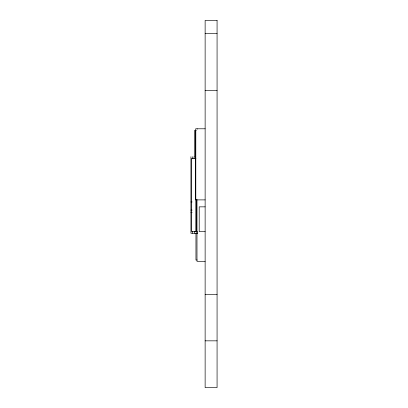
<?xml version="1.0" encoding="UTF-8"?>
<svg xmlns="http://www.w3.org/2000/svg" width="408" height="408" viewBox="0 0 408 408"><rect width="100%" height="100%" fill="white"/><g stroke="black" fill="none" stroke-linecap="round" stroke-linejoin="round"><path stroke-width="0.61" d="M205.132 33.364L217.071 33.364M205.132 90.494L217.071 90.494M205.117 128.79L195.656 128.79L195.656 199.889L205.117 199.889M196.355 130.514L194.478 130.514L194.478 157.151M195.947 158.375L191.668 158.375L191.668 231.611L197.171 231.611M190.929 201.955L192.163 201.955M205.117 206.851L199.206 206.851L199.206 231.611L205.117 231.611M190.929 210.095L192.163 210.095M190.929 212.644L192.163 212.644M197.579 233.264L190.929 233.264L190.929 156.718M197.176 260.024L195.952 260.024L195.952 233.192M205.117 261.334L196.988 261.334L196.988 199.532M205.132 294.607L217.071 294.607M205.132 340.838L217.071 340.838M197.135 128.79L197.135 129.239M197.135 231.56L197.135 233.264M196.692 199.818L196.692 231.611M195.804 130.514L195.804 231.611M194.478 231.56L194.478 233.264M194.035 156.718L194.035 158.656M192.556 156.718L192.556 158.717M192.556 231.316L192.556 233.264M217.071 20.4L205.132 20.4L205.132 387.6L217.071 387.6L217.071 20.4"/></g></svg>
